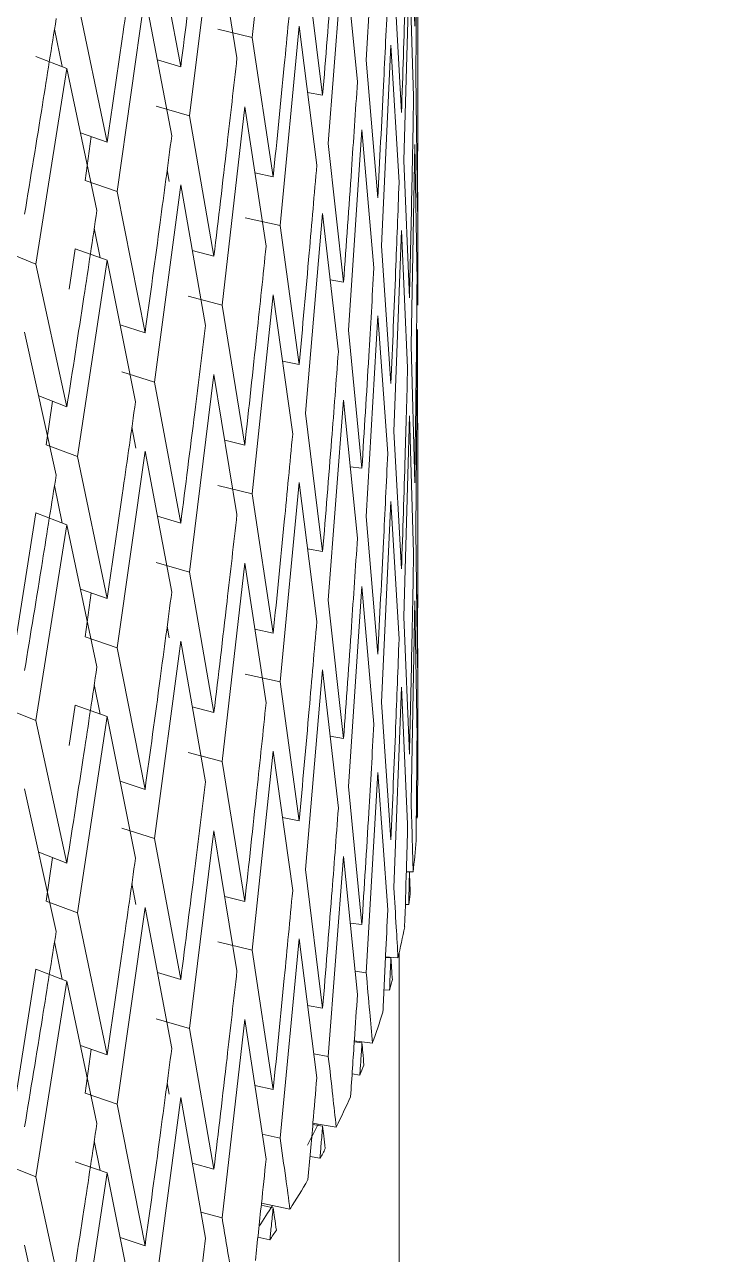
# Model space of a CAD drawing. Header units: centimetres. Extents: x -13594 to 4017, y -3206 to 1780.
# Drawn here: x 772.21 to 778.54, y -2015.4 to -2004.18 of the extents above; entities that cross this region are included whole.
import ezdxf

# ---------------------------------------------------------------- set-up
doc = ezdxf.new("R2010")
doc.units = ezdxf.units.CM

msp = doc.modelspace()

# ---------------------------------------------------------------- linework, layer by layer
at = {"color": 7, "linetype": 'Continuous', "lineweight": 0}
for p, q in [((774.484, -2002.48), (774.293, -2004.295)), ((775.438, -2002.672), (775.334, -2004.502)), ((775.801, -2002.795), (775.785, -2004.632)), ((775.743, -2002.942), (775.776, -2004.194)), ((773.942, -2003.205), (773.719, -2005.011)), ((774.153, -2004.483), (773.942, -2003.205)), ((773.4, -2003.277), (773.639, -2004.563)), ((775.126, -2003.44), (774.987, -2005.265)), ((775.253, -2004.701), (775.126, -2003.44)), ((774.779, -2003.558), (774.935, -2004.823)), ((775.728, -2003.583), (775.676, -2005.418)), ((775.766, -2004.836), (775.728, -2003.583)), ((775.804, -2004.629), (775.804, -2003.65)), ((775.586, -2003.726), (775.655, -2004.98)), ((773.313, -2003.906), (773.059, -2005.702)), ((773.557, -2005.193), (773.313, -2003.906)), ((772.697, -2003.954), (772.967, -2005.25)), ((772.487, -2004.219), (772.558, -2004.562)), ((773.978, -2004.219), (774.293, -2004.295)), ((774.721, -2004.193), (774.547, -2006.012)), ((774.882, -2005.46), (774.721, -2004.193)), ((774.293, -2004.295), (774.484, -2005.568)), ((775.559, -2004.366), (775.472, -2006.198)), ((775.633, -2005.621), (775.559, -2004.366)), ((772.6, -2004.579), (772.315, -2004.47)), ((773.639, -2004.563), (773.426, -2004.499)), ((772.6, -2004.579), (772.315, -2006.364)), ((772.874, -2005.876), (772.6, -2004.579)), ((775.334, -2004.502), (775.438, -2005.759)), ((775.785, -2004.632), (775.801, -2005.883)), ((774.935, -2004.823), (774.798, -2004.799)), ((773.414, -2004.922), (773.719, -2005.011)), ((774.224, -2004.928), (774.017, -2006.739)), ((774.419, -2006.202), (774.224, -2004.928)), ((773.719, -2005.011), (773.942, -2006.293)), ((772.967, -2005.25), (772.724, -2005.165)), ((775.294, -2005.14), (775.172, -2006.968)), ((775.403, -2006.399), (775.294, -2005.14)), ((772.766, -2005.601), (772.822, -2005.199)), ((774.987, -2005.265), (775.126, -2006.528)), ((775.776, -2005.273), (775.743, -2007.108)), ((775.797, -2006.524), (775.776, -2005.273)), ((773.515, -2005.505), (773.533, -2005.61)), ((775.676, -2005.418), (775.728, -2006.671)), ((775.802, -2005.438), (775.803, -2006.32)), ((772.766, -2005.601), (773.059, -2005.702)), ((774.484, -2005.568), (774.316, -2005.53)), ((773.059, -2005.702), (773.313, -2006.993)), ((773.639, -2005.641), (773.4, -2007.443)), ((773.866, -2006.924), (773.639, -2005.641)), ((775.804, -2006.738), (775.804, -2005.707)), ((774.228, -2005.942), (774.547, -2006.012)), ((774.935, -2005.902), (774.779, -2007.724)), ((775.079, -2007.165), (774.935, -2005.902)), ((772.85, -2006.035), (772.903, -2006.306)), ((774.547, -2006.012), (774.721, -2007.281)), ((775.655, -2006.059), (775.586, -2007.892)), ((775.711, -2007.312), (775.655, -2006.059)), ((772.035, -2006.251), (772.315, -2006.364)), ((772.621, -2006.592), (772.676, -2006.226)), ((772.967, -2006.329), (772.676, -2006.226)), ((773.942, -2006.293), (773.744, -2006.239)), ((775.472, -2006.198), (775.559, -2007.454)), ((772.315, -2006.364), (772.6, -2007.666)), ((772.967, -2006.329), (772.697, -2008.12)), ((773.226, -2007.621), (772.967, -2006.329)), ((775.803, -2006.32), (775.802, -2006.738)), ((775.126, -2006.528), (775.004, -2006.508)), ((773.707, -2006.656), (774.017, -2006.739)), ((774.017, -2006.739), (774.224, -2008.016)), ((774.484, -2006.646), (774.293, -2008.461)), ((774.662, -2007.916), (774.484, -2006.646)), ((775.438, -2006.838), (775.334, -2008.668)), ((775.53, -2008.094), (775.438, -2006.838)), ((773.313, -2006.993), (773.085, -2006.919)), ((775.172, -2006.968), (775.294, -2008.228)), ((775.801, -2006.961), (775.785, -2008.798)), ((775.802, -2007.816), (775.801, -2006.961)), ((772.502, -2008.29), (772.213, -2006.987)), ((775.743, -2007.108), (775.776, -2008.36)), ((774.721, -2007.281), (774.568, -2007.25)), ((773.1, -2007.348), (773.4, -2007.443)), ((773.942, -2007.371), (773.719, -2009.177)), ((774.153, -2008.649), (773.942, -2007.371)), ((773.4, -2007.443), (773.639, -2008.729)), ((772.6, -2007.666), (772.342, -2007.568)), ((772.41, -2008.013), (772.469, -2007.616)), ((775.126, -2007.606), (774.987, -2009.431)), ((775.253, -2008.867), (775.126, -2007.606)), ((774.779, -2007.724), (774.935, -2008.989)), ((775.728, -2007.749), (775.676, -2009.584)), ((775.766, -2009.002), (775.728, -2007.749)), ((773.193, -2007.852), (773.228, -2008.044)), ((775.804, -2008.795), (775.804, -2007.816)), ((774.224, -2008.016), (774.041, -2007.971)), ((775.586, -2007.892), (775.655, -2009.146)), ((772.41, -2008.013), (772.697, -2008.12)), ((773.313, -2008.072), (773.059, -2009.868)), ((773.557, -2009.359), (773.314, -2008.071)), ((772.697, -2008.12), (772.967, -2009.416)), ((775.294, -2008.228), (775.187, -2008.214)), ((772.487, -2008.385), (772.558, -2008.728)), ((773.978, -2008.385), (774.293, -2008.461)), ((774.721, -2008.359), (774.547, -2010.178)), ((774.882, -2009.626), (774.721, -2008.359)), ((774.293, -2008.461), (774.484, -2009.734)), ((775.559, -2008.532), (775.472, -2010.364)), ((775.633, -2009.787), (775.559, -2008.532)), ((772.035, -2010.417), (772.315, -2008.636)), ((772.6, -2008.745), (772.315, -2008.636)), ((772.6, -2008.745), (772.315, -2010.53)), ((772.874, -2010.042), (772.6, -2008.745)), ((773.639, -2008.729), (773.426, -2008.665)), ((775.334, -2008.668), (775.438, -2009.925)), ((775.785, -2008.798), (775.801, -2010.049)), ((774.935, -2008.989), (774.798, -2008.965)), ((773.414, -2009.088), (773.719, -2009.177)), ((774.224, -2009.094), (774.017, -2010.905)), ((774.419, -2010.368), (774.224, -2009.094)), ((773.719, -2009.177), (773.942, -2010.459)), ((775.294, -2009.306), (775.172, -2011.134)), ((775.403, -2010.565), (775.294, -2009.306)), ((772.967, -2009.416), (772.724, -2009.331)), ((772.766, -2009.767), (772.822, -2009.365)), ((774.987, -2009.431), (775.126, -2010.694)), ((775.776, -2009.439), (775.743, -2011.274)), ((775.797, -2010.69), (775.776, -2009.439)), ((775.802, -2009.38), (775.803, -2010.486)), ((775.676, -2009.584), (775.728, -2010.837)), ((772.766, -2009.767), (773.059, -2009.868)), ((773.515, -2009.671), (773.533, -2009.776)), ((774.484, -2009.734), (774.316, -2009.696)), ((773.059, -2009.868), (773.313, -2011.159)), ((773.639, -2009.807), (773.4, -2011.609)), ((773.866, -2011.09), (773.639, -2009.807)), ((775.804, -2010.904), (775.804, -2009.873)), ((774.228, -2010.108), (774.547, -2010.178)), ((774.935, -2010.068), (774.779, -2011.89)), ((775.079, -2011.331), (774.935, -2010.068)), ((772.85, -2010.201), (772.903, -2010.472)), ((774.547, -2010.178), (774.721, -2011.447)), ((775.655, -2010.225), (775.586, -2012.058)), ((775.711, -2011.478), (775.655, -2010.225)), ((772.035, -2010.417), (772.315, -2010.53)), ((772.621, -2010.758), (772.676, -2010.392)), ((772.967, -2010.495), (772.676, -2010.392)), ((773.942, -2010.459), (773.744, -2010.405)), ((775.472, -2010.364), (775.559, -2011.62)), ((772.315, -2010.53), (772.6, -2011.832)), ((772.967, -2010.495), (772.697, -2012.286)), ((773.226, -2011.787), (772.967, -2010.495)), ((775.126, -2010.694), (775.004, -2010.674)), ((773.707, -2010.822), (774.017, -2010.905)), ((774.484, -2010.812), (774.293, -2012.627)), ((774.662, -2012.082), (774.484, -2010.812)), ((774.017, -2010.905), (774.224, -2012.182)), ((775.438, -2011.004), (775.334, -2012.834)), ((775.53, -2012.26), (775.438, -2011.004)), ((773.313, -2011.159), (773.085, -2011.085)), ((772.502, -2012.456), (772.213, -2011.153)), ((775.172, -2011.134), (775.294, -2012.394)), ((774.721, -2011.447), (774.568, -2011.416)), ((773.1, -2011.514), (773.4, -2011.609)), ((773.942, -2011.537), (773.719, -2013.343)), ((774.153, -2012.815), (773.942, -2011.537)), ((773.4, -2011.609), (773.639, -2012.895)), ((772.6, -2011.832), (772.342, -2011.734)), ((772.41, -2012.179), (772.469, -2011.782)), ((775.126, -2011.772), (774.987, -2013.597)), ((775.253, -2013.033), (775.126, -2011.772)), ((774.779, -2011.89), (774.935, -2013.155)), ((773.193, -2012.018), (773.228, -2012.21)), ((775.762, -2011.913), (775.699, -2011.911)), ((772.41, -2012.179), (772.697, -2012.286)), ((773.313, -2012.238), (773.059, -2014.034)), ((773.557, -2013.525), (773.314, -2012.237)), ((774.224, -2012.182), (774.041, -2012.137)), ((775.721, -2012.211), (775.691, -2012.209)), ((772.697, -2012.286), (772.967, -2013.582)), ((775.294, -2012.394), (775.187, -2012.38)), ((772.487, -2012.551), (772.558, -2012.894)), ((773.978, -2012.551), (774.293, -2012.627)), ((774.721, -2012.525), (774.547, -2014.344)), ((774.882, -2013.792), (774.721, -2012.525)), ((774.293, -2012.627), (774.484, -2013.9)), ((775.559, -2012.698), (775.509, -2012.694)), ((775.623, -2012.698), (775.51, -2012.689)), ((775.633, -2024.572), (775.633, -2012.656)), ((772.035, -2014.583), (772.315, -2012.802)), ((772.6, -2012.911), (772.315, -2012.802)), ((772.6, -2012.911), (772.315, -2014.696)), ((772.874, -2014.208), (772.6, -2012.911)), ((773.639, -2012.895), (773.426, -2012.831)), ((775.232, -2012.82), (775.334, -2012.834)), ((775.546, -2012.993), (775.495, -2012.989)), ((774.935, -2013.155), (774.798, -2013.131)), ((773.414, -2013.254), (773.719, -2013.343)), ((773.719, -2013.343), (773.942, -2014.625)), ((774.224, -2013.26), (774.017, -2015.071)), ((774.419, -2014.534), (774.224, -2013.26)), ((775.389, -2013.476), (775.221, -2013.455)), ((775.294, -2013.472), (775.224, -2013.463)), ((772.967, -2013.582), (772.724, -2013.497)), ((772.766, -2013.933), (772.822, -2013.531)), ((774.854, -2013.574), (774.987, -2013.597)), ((775.275, -2013.767), (775.204, -2013.757)), ((773.515, -2013.837), (773.533, -2013.942)), ((774.484, -2013.9), (774.316, -2013.862)), ((772.766, -2013.933), (773.059, -2014.034)), ((773.059, -2014.034), (773.313, -2015.325)), ((773.639, -2013.973), (773.4, -2015.775)), ((773.866, -2015.256), (773.639, -2013.973)), ((774.935, -2014.234), (774.845, -2014.218)), ((774.846, -2014.206), (774.895, -2014.214)), ((775.06, -2014.242), (774.895, -2014.214)), ((772.85, -2014.367), (772.903, -2014.638)), ((774.384, -2014.308), (774.547, -2014.344)), ((772.035, -2014.583), (772.315, -2014.696)), ((772.967, -2014.661), (772.676, -2014.558)), ((773.942, -2014.625), (773.744, -2014.571)), ((774.911, -2014.527), (774.82, -2014.511)), ((772.315, -2014.696), (772.6, -2015.998)), ((772.967, -2014.661), (772.697, -2016.452)), ((773.226, -2015.953), (772.967, -2014.661)), ((774.377, -2014.937), (774.477, -2014.958)), ((773.824, -2015.02), (774.017, -2015.071)), ((774.484, -2014.978), (774.375, -2014.954)), ((774.637, -2014.992), (774.477, -2014.958)), ((773.313, -2015.325), (773.085, -2015.251)), ((774.454, -2015.271), (774.344, -2015.246)), ((772.502, -2016.622), (772.213, -2015.319))]:
    msp.add_line(p, q, dxfattribs=at)
for centre, radius, start, end in [((769.362, -2011.176), 6.442, 357.8021, 358.6406), ((769.313, -2011.173), 6.491, 353.4498, 355.9856), ((769.217, -2011.161), 6.588, 350.8271, 351.6531), ((769.073, -2011.134), 6.734, 346.5678, 349.0422), ((768.884, -2011.087), 6.929, 344.028, 344.8267), ((768.65, -2011.014), 7.174, 339.9341, 342.3063), ((768.375, -2010.911), 7.468, 337.5148, 338.2745), ((768.06, -2010.773), 7.812, 333.6391, 335.8802), ((767.745, -2010.671), 7.98, 332.0759, 333.6422), ((767.708, -2010.595), 8.207, 331.3651, 332.0786), ((767.321, -2010.374), 8.652, 327.739, 329.8326), ((766.972, -2010.221), 8.875, 326.2831, 327.7423), ((766.904, -2010.106), 9.147, 325.6223, 326.2859)]:
    msp.add_arc(centre, radius, start, end, dxfattribs=at)
for points, knots in [([(439.352, -2215.508), (442.193, -2214.683), (448.094, -2212.969), (457.133, -2209.887), (466.439, -2206.38), (475.79, -2202.486), (485.172, -2198.221), (494.577, -2193.586), (503.994, -2188.587), (513.413, -2183.23), (522.824, -2177.521), (532.217, -2171.466), (541.582, -2165.073), (550.909, -2158.347), (560.189, -2151.297), (569.412, -2143.93), (578.569, -2136.255), (587.648, -2128.278), (596.643, -2120.01), (605.542, -2111.459), (614.336, -2102.633), (623.017, -2093.544), (631.575, -2084.199), (640.002, -2074.61), (648.288, -2064.786), (656.425, -2054.738), (664.405, -2044.476), (672.218, -2034.012), (679.857, -2023.356), (687.314, -2012.52), (694.581, -2001.516), (701.65, -1990.354), (708.514, -1979.047), (715.165, -1967.607), (721.598, -1956.045), (727.803, -1944.375), (733.776, -1932.608), (739.51, -1920.756), (744.999, -1908.833), (750.236, -1896.851), (755.217, -1884.822), (759.935, -1872.76), (764.387, -1860.676), (768.566, -1848.584), (772.47, -1836.496), (776.092, -1824.425), (779.43, -1812.384), (782.48, -1800.385), (785.238, -1788.441), (787.702, -1776.565), (789.867, -1764.769), (791.733, -1753.065), (793.297, -1741.466), (794.556, -1729.984), (795.51, -1718.631), (796.156, -1707.42), (796.495, -1696.361), (796.524, -1685.467), (796.245, -1674.749), (795.655, -1664.219), (794.758, -1653.887), (793.55, -1643.768), (792.042, -1633.864), (790.2, -1624.215), (788.706, -1617.284), (787.734, -1613.651), (787.579, -1613.07)], [0, 0, 0, 0, 0.014701, 0.030542, 0.046388, 0.062238, 0.078091, 0.093946, 0.109801, 0.125657, 0.141512, 0.157366, 0.173219, 0.189071, 0.204921, 0.22077, 0.236616, 0.252461, 0.268304, 0.284146, 0.299986, 0.315824, 0.331661, 0.347496, 0.36333, 0.379163, 0.394996, 0.410827, 0.426657, 0.442487, 0.458316, 0.474145, 0.489974, 0.505802, 0.521631, 0.537459, 0.553288, 0.569118, 0.584948, 0.600778, 0.616609, 0.632441, 0.648275, 0.664109, 0.679945, 0.695782, 0.71162, 0.72746, 0.743302, 0.759146, 0.774992, 0.79084, 0.806689, 0.822541, 0.838395, 0.85425, 0.870107, 0.885966, 0.901826, 0.917687, 0.933548, 0.949409, 0.965268, 0.981126, 0.99698, 1, 1, 1, 1]), ([(775.776, -2004.194), (775.781, -2003.852), (775.79, -2003.24), (775.795, -2002.628), (775.797, -2002.358)], [0, 0, 0, 0, 0.56, 1, 1, 1, 1]), ([(773.639, -2004.563), (773.682, -2004.226), (773.759, -2003.625), (773.833, -2003.023), (773.866, -2002.758)], [0, 0, 0, 0, 0.56, 1, 1, 1, 1]), ([(774.935, -2004.823), (774.963, -2004.483), (775.012, -2003.875), (775.059, -2003.267), (775.079, -2002.999)], [0, 0, 0, 0, 0.56, 1, 1, 1, 1]), ([(775.655, -2004.98), (775.667, -2004.638), (775.687, -2004.027), (775.704, -2003.415), (775.711, -2003.146)], [0, 0, 0, 0, 0.56, 1, 1, 1, 1]), ([(772.967, -2005.25), (773.016, -2004.916), (773.104, -2004.318), (773.189, -2003.719), (773.226, -2003.455)], [0, 0, 0, 0, 0.56, 1, 1, 1, 1]), ([(774.484, -2005.568), (774.518, -2005.229), (774.579, -2004.624), (774.636, -2004.017), (774.662, -2003.751)], [0, 0, 0, 0, 0.56, 1, 1, 1, 1]), ([(775.438, -2005.759), (775.456, -2005.418), (775.488, -2004.807), (775.517, -2004.197), (775.53, -2003.928)], [0, 0, 0, 0, 0.56, 1, 1, 1, 1]), ([(772.213, -2005.909), (772.268, -2005.576), (772.366, -2004.982), (772.46, -2004.386), (772.502, -2004.124)], [0, 0, 0, 0, 0.5599999, 1, 1, 1, 1]), ([(773.942, -2006.293), (773.983, -2005.955), (774.054, -2005.352), (774.123, -2004.749), (774.153, -2004.483)], [0, 0, 0, 0, 0.56, 1, 1, 1, 1]), ([(775.126, -2006.528), (775.151, -2006.187), (775.194, -2005.578), (775.235, -2004.969), (775.253, -2004.701)], [0, 0, 0, 0, 0.56, 1, 1, 1, 1]), ([(775.801, -2005.883), (775.802, -2005.54), (775.804, -2005.122), (775.804, -2004.704), (775.804, -2004.629)], [0, 0, 0, 0, 0.819667, 1, 1, 1, 1]), ([(775.728, -2006.671), (775.736, -2006.328), (775.75, -2005.717), (775.761, -2005.105), (775.766, -2004.836)], [0, 0, 0, 0, 0.56, 1, 1, 1, 1]), ([(773.313, -2006.993), (773.36, -2006.657), (773.442, -2006.058), (773.522, -2005.457), (773.557, -2005.193)], [0, 0, 0, 0, 0.56, 1, 1, 1, 1]), ([(774.721, -2007.281), (774.752, -2006.941), (774.807, -2006.335), (774.859, -2005.727), (774.882, -2005.46)], [0, 0, 0, 0, 0.56, 1, 1, 1, 1]), ([(775.559, -2007.454), (775.573, -2007.112), (775.6, -2006.501), (775.623, -2005.89), (775.633, -2005.621)], [0, 0, 0, 0, 0.5599999, 1, 1, 1, 1]), ([(772.6, -2007.666), (772.652, -2007.333), (772.745, -2006.736), (772.835, -2006.139), (772.874, -2005.876)], [0, 0, 0, 0, 0.56, 1, 1, 1, 1]), ([(774.224, -2008.016), (774.261, -2007.678), (774.328, -2007.074), (774.391, -2006.469), (774.419, -2006.202)], [0, 0, 0, 0, 0.56, 1, 1, 1, 1]), ([(775.294, -2008.228), (775.315, -2007.887), (775.353, -2007.277), (775.388, -2006.667), (775.403, -2006.399)], [0, 0, 0, 0, 0.56, 1, 1, 1, 1]), ([(775.776, -2008.36), (775.781, -2008.018), (775.79, -2007.406), (775.795, -2006.794), (775.797, -2006.524)], [0, 0, 0, 0, 0.56, 1, 1, 1, 1]), ([(773.639, -2008.729), (773.682, -2008.392), (773.759, -2007.791), (773.833, -2007.189), (773.866, -2006.924)], [0, 0, 0, 0, 0.56, 1, 1, 1, 1]), ([(774.935, -2008.989), (774.963, -2008.649), (775.012, -2008.041), (775.059, -2007.433), (775.079, -2007.165)], [0, 0, 0, 0, 0.56, 1, 1, 1, 1]), ([(775.655, -2009.146), (775.667, -2008.804), (775.687, -2008.193), (775.704, -2007.581), (775.711, -2007.312)], [0, 0, 0, 0, 0.56, 1, 1, 1, 1]), ([(772.967, -2009.416), (773.016, -2009.082), (773.104, -2008.484), (773.189, -2007.885), (773.226, -2007.621)], [0, 0, 0, 0, 0.56, 1, 1, 1, 1]), ([(774.484, -2009.734), (774.518, -2009.395), (774.579, -2008.79), (774.636, -2008.183), (774.662, -2007.917)], [0, 0, 0, 0, 0.56, 1, 1, 1, 1]), ([(775.438, -2009.925), (775.456, -2009.584), (775.488, -2008.973), (775.517, -2008.363), (775.53, -2008.094)], [0, 0, 0, 0, 0.56, 1, 1, 1, 1]), ([(772.213, -2010.075), (772.268, -2009.742), (772.366, -2009.148), (772.46, -2008.552), (772.502, -2008.29)], [0, 0, 0, 0, 0.56, 1, 1, 1, 1]), ([(773.942, -2010.459), (773.983, -2010.121), (774.054, -2009.518), (774.123, -2008.915), (774.153, -2008.649)], [0, 0, 0, 0, 0.56, 1, 1, 1, 1]), ([(775.126, -2010.694), (775.151, -2010.353), (775.194, -2009.744), (775.235, -2009.135), (775.253, -2008.867)], [0, 0, 0, 0, 0.56, 1, 1, 1, 1]), ([(775.801, -2010.049), (775.802, -2009.706), (775.804, -2009.288), (775.804, -2008.87), (775.804, -2008.795)], [0, 0, 0, 0, 0.819667, 1, 1, 1, 1]), ([(775.728, -2010.837), (775.736, -2010.494), (775.75, -2009.883), (775.761, -2009.271), (775.766, -2009.002)], [0, 0, 0, 0, 0.56, 1, 1, 1, 1]), ([(773.313, -2011.159), (773.36, -2010.823), (773.442, -2010.224), (773.522, -2009.623), (773.557, -2009.359)], [0, 0, 0, 0, 0.56, 1, 1, 1, 1]), ([(774.721, -2011.447), (774.752, -2011.107), (774.807, -2010.501), (774.859, -2009.893), (774.882, -2009.626)], [0, 0, 0, 0, 0.5599999, 1, 1, 1, 1]), ([(775.559, -2011.62), (775.573, -2011.278), (775.6, -2010.667), (775.623, -2010.056), (775.633, -2009.787)], [0, 0, 0, 0, 0.56, 1, 1, 1, 1]), ([(772.6, -2011.832), (772.652, -2011.499), (772.745, -2010.902), (772.835, -2010.305), (772.874, -2010.042)], [0, 0, 0, 0, 0.56, 1, 1, 1, 1]), ([(774.224, -2012.182), (774.261, -2011.844), (774.328, -2011.24), (774.391, -2010.635), (774.419, -2010.368)], [0, 0, 0, 0, 0.56, 1, 1, 1, 1]), ([(775.803, -2010.486), (775.803, -2010.605), (775.804, -2010.818), (775.804, -2011.031), (775.804, -2011.125)], [0, 0, 0, 0, 0.56, 1, 1, 1, 1]), ([(775.294, -2012.394), (775.315, -2012.053), (775.353, -2011.443), (775.388, -2010.833), (775.403, -2010.565)], [0, 0, 0, 0, 0.5599999, 1, 1, 1, 1]), ([(775.788, -2011.627), (775.79, -2011.452), (775.793, -2011.14), (775.796, -2010.828), (775.797, -2010.69)], [0, 0, 0, 0, 0.56, 1, 1, 1, 1]), ([(773.639, -2012.895), (773.682, -2012.558), (773.759, -2011.957), (773.833, -2011.355), (773.866, -2011.09)], [0, 0, 0, 0, 0.5599999, 1, 1, 1, 1]), ([(775.801, -2011.127), (775.801, -2011.183), (775.8, -2011.281), (775.799, -2011.38), (775.799, -2011.423)], [0, 0, 0, 0, 0.56, 1, 1, 1, 1]), ([(775.802, -2011.329), (775.802, -2011.291), (775.801, -2011.224), (775.801, -2011.157), (775.801, -2011.127)], [0, 0, 0, 0, 0.56, 1, 1, 1, 1]), ([(774.935, -2013.155), (774.963, -2012.815), (775.012, -2012.207), (775.059, -2011.599), (775.079, -2011.331)], [0, 0, 0, 0, 0.56, 1, 1, 1, 1]), ([(775.743, -2011.274), (775.747, -2011.394), (775.753, -2011.607), (775.759, -2011.82), (775.762, -2011.913)], [0, 0, 0, 0, 0.56, 1, 1, 1, 1]), ([(775.684, -2012.414), (775.69, -2012.239), (775.699, -2011.927), (775.708, -2011.615), (775.711, -2011.478)], [0, 0, 0, 0, 0.56, 1, 1, 1, 1]), ([(772.967, -2013.582), (773.016, -2013.248), (773.104, -2012.65), (773.189, -2012.051), (773.226, -2011.787)], [0, 0, 0, 0, 0.5599999, 1, 1, 1, 1]), ([(775.728, -2011.915), (775.727, -2011.97), (775.724, -2012.069), (775.722, -2012.168), (775.721, -2012.211)], [0, 0, 0, 0, 0.56, 1, 1, 1, 1]), ([(775.735, -2012.117), (775.734, -2012.079), (775.731, -2012.012), (775.729, -2011.945), (775.728, -2011.915)], [0, 0, 0, 0, 0.56, 1, 1, 1, 1]), ([(774.484, -2013.9), (774.518, -2013.561), (774.579, -2012.956), (774.636, -2012.349), (774.662, -2012.083)], [0, 0, 0, 0, 0.56, 1, 1, 1, 1]), ([(775.586, -2012.058), (775.593, -2012.178), (775.606, -2012.391), (775.618, -2012.604), (775.623, -2012.698)], [0, 0, 0, 0, 0.56, 1, 1, 1, 1]), ([(775.485, -2013.195), (775.493, -2013.02), (775.509, -2012.709), (775.523, -2012.397), (775.53, -2012.26)], [0, 0, 0, 0, 0.56, 1, 1, 1, 1]), ([(772.213, -2014.241), (772.268, -2013.908), (772.366, -2013.314), (772.46, -2012.718), (772.502, -2012.456)], [0, 0, 0, 0, 0.56, 1, 1, 1, 1]), ([(775.559, -2012.698), (775.556, -2012.753), (775.552, -2012.852), (775.548, -2012.95), (775.546, -2012.993)], [0, 0, 0, 0, 0.56, 1, 1, 1, 1]), ([(775.572, -2012.9), (775.569, -2012.863), (775.565, -2012.795), (775.561, -2012.728), (775.559, -2012.698)], [0, 0, 0, 0, 0.56, 1, 1, 1, 1]), ([(773.942, -2014.625), (773.983, -2014.287), (774.054, -2013.684), (774.123, -2013.081), (774.153, -2012.815)], [0, 0, 0, 0, 0.56, 1, 1, 1, 1]), ([(775.334, -2012.834), (775.344, -2012.954), (775.363, -2013.168), (775.381, -2013.382), (775.389, -2013.476)], [0, 0, 0, 0, 0.56, 1, 1, 1, 1]), ([(775.19, -2013.965), (775.202, -2013.791), (775.223, -2013.48), (775.244, -2013.169), (775.253, -2013.033)], [0, 0, 0, 0, 0.56, 1, 1, 1, 1]), ([(775.294, -2013.472), (775.291, -2013.527), (775.284, -2013.626), (775.278, -2013.724), (775.275, -2013.767)], [0, 0, 0, 0, 0.56, 1, 1, 1, 1]), ([(775.312, -2013.675), (775.309, -2013.637), (775.303, -2013.57), (775.297, -2013.502), (775.294, -2013.472)], [0, 0, 0, 0, 0.56, 1, 1, 1, 1]), ([(773.313, -2015.325), (773.36, -2014.989), (773.442, -2014.39), (773.522, -2013.789), (773.557, -2013.525)], [0, 0, 0, 0, 0.56, 1, 1, 1, 1]), ([(774.987, -2013.597), (775.001, -2013.717), (775.025, -2013.932), (775.049, -2014.147), (775.06, -2014.242)], [0, 0, 0, 0, 0.56, 1, 1, 1, 1]), ([(774.801, -2014.722), (774.817, -2014.548), (774.844, -2014.238), (774.87, -2013.928), (774.882, -2013.792)], [0, 0, 0, 0, 0.56, 1, 1, 1, 1]), ([(772.6, -2015.998), (772.652, -2015.665), (772.745, -2015.068), (772.835, -2014.471), (772.874, -2014.208)], [0, 0, 0, 0, 0.56, 1, 1, 1, 1]), ([(774.935, -2014.234), (774.931, -2014.289), (774.922, -2014.386), (774.914, -2014.484), (774.911, -2014.527)], [0, 0, 0, 0, 0.56, 1, 1, 1, 1]), ([(774.959, -2014.437), (774.955, -2014.399), (774.947, -2014.331), (774.939, -2014.264), (774.935, -2014.234)], [0, 0, 0, 0, 0.5600001, 1, 1, 1, 1]), ([(774.547, -2014.344), (774.564, -2014.465), (774.595, -2014.681), (774.624, -2014.897), (774.637, -2014.992)], [0, 0, 0, 0, 0.56, 1, 1, 1, 1]), ([(774.321, -2015.46), (774.339, -2015.288), (774.372, -2014.979), (774.405, -2014.67), (774.419, -2014.534)], [0, 0, 0, 0, 0.56, 1, 1, 1, 1]), ([(774.484, -2014.978), (774.478, -2015.033), (774.468, -2015.131), (774.458, -2015.228), (774.454, -2015.271)], [0, 0, 0, 0, 0.56, 1, 1, 1, 1]), ([(774.513, -2015.183), (774.508, -2015.145), (774.498, -2015.077), (774.488, -2015.008), (774.484, -2014.978)], [0, 0, 0, 0, 0.56, 1, 1, 1, 1]), ([(774.017, -2015.071), (774.038, -2015.193), (774.074, -2015.411), (774.109, -2015.628), (774.124, -2015.723)], [0, 0, 0, 0, 0.56, 1, 1, 1, 1]), ([(773.751, -2016.178), (773.773, -2016.006), (773.811, -2015.698), (773.849, -2015.391), (773.866, -2015.256)], [0, 0, 0, 0, 0.56, 1, 1, 1, 1])]:
    msp.add_open_spline(points, degree=3, knots=knots, dxfattribs=at)

doc.saveas('drawing.dxf')
